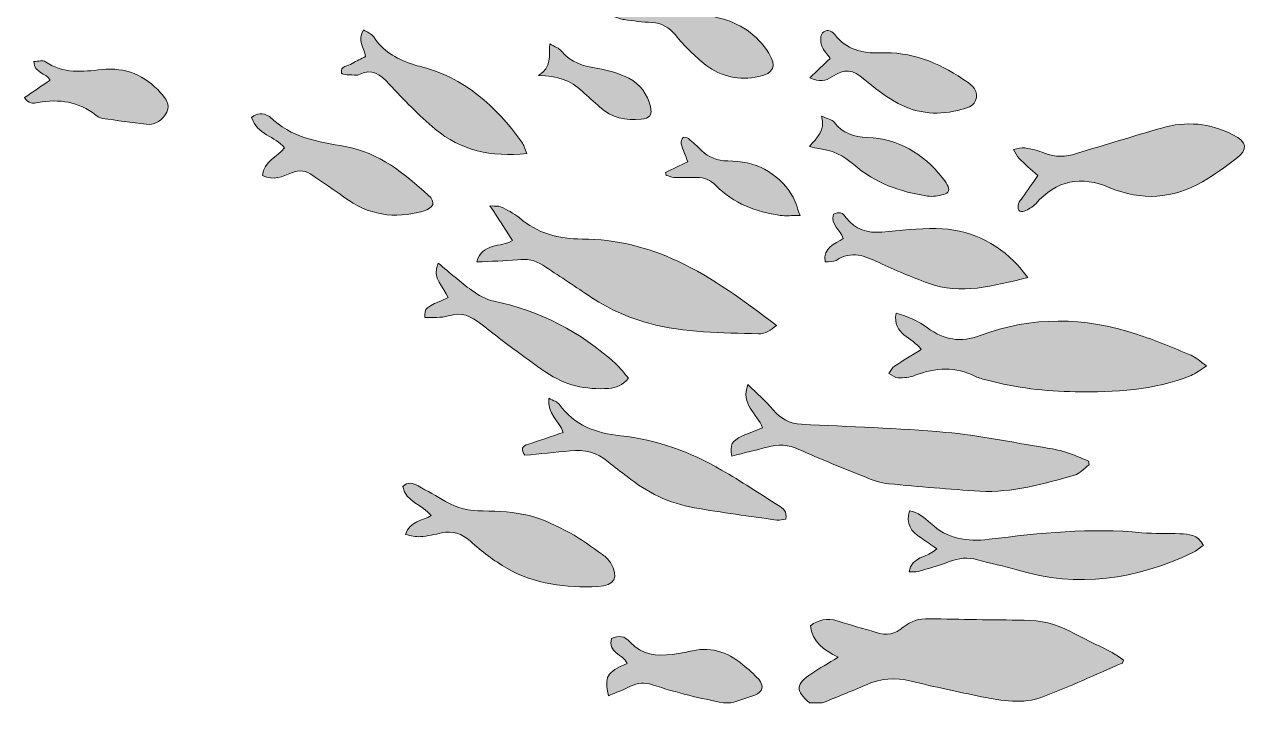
# Model space of a CAD drawing. Header units: centimetres. Extents: x -3.3 to 24.3, y 7.4 to 22.3.
# Drawn here: x 16.18 to 24.34, y 7.36 to 11.89 of the extents above; entities that cross this region are included whole.
import ezdxf

# ---------------------------------------------------------------- set-up
doc = ezdxf.new("R2010")
doc.units = ezdxf.units.CM
doc.header["$MEASUREMENT"] = 0
doc.layers.add('Layer 1', color=7, linetype='Continuous', lineweight=0)

# ---------------------------------------------------------------- blocks, each defined once
blk = doc.blocks.new('Block_0')
at = {"layer": 'Layer 1', "true_color": 0x000000, "transparency": 33554687}
h = blk.add_hatch(color=18, dxfattribs=at)
h.dxf.hatch_style = 2
edge = h.paths.add_edge_path()
edge.add_spline(control_points=[(20.1006, 11.9469), (20.1706, 12.0275), (20.2667, 11.9815), (20.3281, 12.0353), (20.3281, 12.0675), (20.3281, 12.0999), (20.3281, 12.1351), (20.3805, 12.1427), (20.4142, 12.1229), (20.4406, 12.0862), (20.4878, 12.0206), (20.555, 11.988), (20.6316, 11.972), (20.6895, 11.9599), (20.7482, 11.9515), (20.8056, 11.9376), (20.9483, 11.903), (21.0638, 11.8271), (21.1429, 11.7017), (21.1978, 11.6148), (21.1765, 11.5669), (21.0761, 11.5453), (20.9473, 11.5177), (20.8265, 11.5431), (20.7241, 11.6219), (20.6491, 11.6797), (20.5818, 11.7498), (20.5204, 11.8224), (20.4767, 11.8741), (20.4303, 11.9025), (20.3634, 11.9057), (20.3016, 11.9086), (20.24, 11.9171), (20.1786, 11.925), (20.1575, 11.9278), (20.1371, 11.9364), (20.1006, 11.9469)], knot_values=[0, 0, 0, 0, 1, 1, 1, 2, 2, 2, 3, 3, 3, 4, 4, 4, 5, 5, 5, 6, 6, 6, 7, 7, 7, 8, 8, 8, 9, 9, 9, 10, 10, 10, 11, 11, 11, 12, 12, 12, 12], degree=3, periodic=0)
h = blk.add_hatch(color=18, dxfattribs=at)
h.dxf.hatch_style = 2
edge = h.paths.add_edge_path()
edge.add_spline(control_points=[(19.5306, 11.0314), (19.2915, 11.0075), (19.0888, 11.053), (18.9183, 11.1949), (18.8085, 11.2862), (18.7092, 11.391), (18.6112, 11.4955), (18.5523, 11.5583), (18.4961, 11.6037), (18.4075, 11.5576), (18.4027, 11.5551), (18.3965, 11.5532), (18.3912, 11.5538), (18.3574, 11.5578), (18.298, 11.5556), (18.2945, 11.5684), (18.2809, 11.6182), (18.3382, 11.6134), (18.3651, 11.6323), (18.3919, 11.6512), (18.4235, 11.6633), (18.453, 11.6783), (18.4466, 11.738), (18.3953, 11.7865), (18.441, 11.8568), (18.4642, 11.8413), (18.4952, 11.8313), (18.5085, 11.8101), (18.5678, 11.7165), (18.6552, 11.6651), (18.7565, 11.6314), (18.7751, 11.6252), (18.7937, 11.6182), (18.8128, 11.6137), (19.1125, 11.5425), (19.3218, 11.3487), (19.4961, 11.1083), (19.5095, 11.0897), (19.5155, 11.0657), (19.5306, 11.0314)], knot_values=[0, 0, 0, 0, 1, 1, 1, 2, 2, 2, 3, 3, 3, 4, 4, 4, 5, 5, 5, 6, 6, 6, 7, 7, 7, 8, 8, 8, 9, 9, 9, 10, 10, 10, 11, 11, 11, 12, 12, 12, 13, 13, 13, 13], degree=3, periodic=0)
h = blk.add_hatch(color=18, dxfattribs=at)
h.dxf.hatch_style = 2
edge = h.paths.add_edge_path()
edge.add_spline(control_points=[(21.4162, 11.5366), (21.4664, 11.5846), (21.5078, 11.6242), (21.5524, 11.6668), (21.5336, 11.6943), (21.5068, 11.7219), (21.4951, 11.7548), (21.4864, 11.7791), (21.4873, 11.8194), (21.5023, 11.8363), (21.523, 11.8597), (21.5598, 11.8569), (21.5832, 11.8261), (21.6593, 11.7258), (21.7683, 11.6983), (21.8841, 11.7034), (22.0916, 11.7125), (22.2706, 11.6405), (22.4386, 11.5289), (22.484, 11.4988), (22.5359, 11.465), (22.5283, 11.4061), (22.5202, 11.3436), (22.4559, 11.3327), (22.4048, 11.32), (22.2559, 11.2829), (22.1123, 11.3027), (21.9806, 11.3804), (21.9107, 11.4216), (21.8457, 11.4723), (21.7832, 11.5244), (21.7004, 11.5933), (21.6528, 11.6022), (21.5642, 11.5432), (21.5225, 11.5154), (21.4832, 11.5086), (21.4162, 11.5366)], knot_values=[0, 0, 0, 0, 1, 1, 1, 2, 2, 2, 3, 3, 3, 4, 4, 4, 5, 5, 5, 6, 6, 6, 7, 7, 7, 8, 8, 8, 9, 9, 9, 10, 10, 10, 11, 11, 11, 12, 12, 12, 12], degree=3, periodic=0)
h = blk.add_hatch(color=18, dxfattribs=at)
h.dxf.hatch_style = 2
edge = h.paths.add_edge_path()
edge.add_spline(control_points=[(19.6081, 11.5524), (19.6951, 11.6092), (19.6777, 11.6821), (19.6822, 11.764), (19.7168, 11.7431), (19.7447, 11.7344), (19.76, 11.7155), (19.8235, 11.6369), (19.9095, 11.6145), (20.0039, 11.5988), (20.0746, 11.5871), (20.1462, 11.5651), (20.2104, 11.5336), (20.2862, 11.4964), (20.3335, 11.4275), (20.3541, 11.3446), (20.3676, 11.2905), (20.3476, 11.2651), (20.2919, 11.2605), (20.1901, 11.252), (20.0958, 11.2699), (20.0174, 11.3416), (19.978, 11.3777), (19.9361, 11.4111), (19.8978, 11.4482), (19.8238, 11.5198), (19.7333, 11.55), (19.6081, 11.5524)], knot_values=[0, 0, 0, 0, 1, 1, 1, 2, 2, 2, 3, 3, 3, 4, 4, 4, 5, 5, 5, 6, 6, 6, 7, 7, 7, 8, 8, 8, 9, 9, 9, 9], degree=3, periodic=0)
h = blk.add_hatch(color=18, dxfattribs=at)
h.dxf.hatch_style = 2
edge = h.paths.add_edge_path()
edge.add_spline(control_points=[(16.179, 11.4055), (16.2362, 11.4442), (16.2931, 11.4827), (16.3509, 11.5218), (16.3218, 11.5722), (16.2432, 11.5667), (16.2417, 11.6455), (16.2699, 11.6455), (16.3029, 11.6559), (16.3202, 11.6438), (16.4376, 11.5621), (16.5655, 11.5778), (16.6954, 11.5917), (16.8519, 11.6084), (16.9837, 11.555), (17.0873, 11.4365), (17.1187, 11.4007), (17.1542, 11.3603), (17.1274, 11.3084), (17.1001, 11.2557), (17.0564, 11.2197), (16.9914, 11.2274), (16.8937, 11.2391), (16.796, 11.252), (16.6986, 11.2663), (16.6829, 11.2686), (16.6671, 11.2787), (16.6541, 11.2888), (16.5394, 11.3779), (16.41, 11.3981), (16.2705, 11.3722), (16.2361, 11.3658), (16.203, 11.3639), (16.179, 11.4055)], knot_values=[0, 0, 0, 0, 1, 1, 1, 2, 2, 2, 3, 3, 3, 4, 4, 4, 5, 5, 5, 6, 6, 6, 7, 7, 7, 8, 8, 8, 9, 9, 9, 10, 10, 10, 11, 11, 11, 11], degree=3, periodic=0)
h = blk.add_hatch(color=18, dxfattribs=at)
h.dxf.hatch_style = 2
edge = h.paths.add_edge_path()
edge.add_spline(control_points=[(17.7671, 10.8852), (17.7741, 10.9834), (17.8664, 11.0067), (17.9136, 11.0706), (17.85, 11.1458), (17.7293, 11.1608), (17.6939, 11.2721), (17.7312, 11.304), (17.7687, 11.3051), (17.8088, 11.2805), (17.8112, 11.2791), (17.814, 11.278), (17.8159, 11.2761), (17.9545, 11.1374), (18.14, 11.111), (18.3183, 11.0788), (18.5454, 11.0378), (18.7095, 10.8996), (18.8721, 10.7551), (18.9239, 10.709), (18.911, 10.6698), (18.8376, 10.6483), (18.647, 10.5924), (18.4704, 10.6216), (18.3095, 10.7417), (18.2419, 10.7922), (18.1705, 10.8375), (18.1017, 10.8865), (18.057, 10.9184), (18.0137, 10.9251), (17.9601, 10.9036), (17.9017, 10.8803), (17.8406, 10.8483), (17.7671, 10.8852)], knot_values=[0, 0, 0, 0, 1, 1, 1, 2, 2, 2, 3, 3, 3, 4, 4, 4, 5, 5, 5, 6, 6, 6, 7, 7, 7, 8, 8, 8, 9, 9, 9, 10, 10, 10, 11, 11, 11, 11], degree=3, periodic=0)
h = blk.add_hatch(color=18, dxfattribs=at)
h.dxf.hatch_style = 2
edge = h.paths.add_edge_path()
edge.add_spline(control_points=[(21.4147, 11.0798), (21.4649, 11.136), (21.522, 11.1833), (21.495, 11.2823), (21.5342, 11.2637), (21.5655, 11.2588), (21.579, 11.2407), (21.6355, 11.1647), (21.7137, 11.1437), (21.8014, 11.1394), (22.0096, 11.1294), (22.1717, 11.0329), (22.2994, 10.8726), (22.3117, 10.8572), (22.3231, 10.8411), (22.3337, 10.8245), (22.3539, 10.7928), (22.3429, 10.7675), (22.3099, 10.7591), (22.275, 10.7502), (22.2367, 10.7428), (22.2019, 10.7482), (22.0207, 10.7762), (21.8502, 10.8358), (21.711, 10.9584), (21.6417, 11.0195), (21.5671, 11.0541), (21.4778, 11.0646), (21.459, 11.0668), (21.4408, 11.0734), (21.4147, 11.0798)], knot_values=[0, 0, 0, 0, 1, 1, 1, 2, 2, 2, 3, 3, 3, 4, 4, 4, 5, 5, 5, 6, 6, 6, 7, 7, 7, 8, 8, 8, 9, 9, 9, 10, 10, 10, 10], degree=3, periodic=0)
h = blk.add_hatch(color=18, dxfattribs=at)
h.dxf.hatch_style = 2
edge = h.paths.add_edge_path()
edge.add_spline(control_points=[(22.9378, 10.885), (22.8915, 10.9269), (22.8505, 10.9613), (22.8131, 10.9991), (22.7971, 11.0152), (22.7885, 11.0386), (22.7765, 11.0587), (22.802, 11.0627), (22.8283, 11.073), (22.8526, 11.0693), (22.8969, 11.0626), (22.9418, 11.0522), (22.983, 11.0351), (23.0551, 11.0049), (23.124, 11.009), (23.1969, 11.0318), (23.385, 11.0906), (23.574, 11.1467), (23.7632, 11.2021), (23.9273, 11.2502), (24.0865, 11.235), (24.2393, 11.1577), (24.3359, 11.1088), (24.3431, 11.0605), (24.259, 10.9967), (24.1873, 10.9423), (24.1138, 10.8892), (24.036, 10.8442), (23.838, 10.7299), (23.6289, 10.7155), (23.4187, 10.8043), (23.2252, 10.886), (23.0629, 10.8559), (22.9236, 10.6974), (22.9041, 10.6752), (22.8746, 10.6608), (22.8476, 10.6469), (22.8385, 10.6422), (22.816, 10.6463), (22.8117, 10.6535), (22.8048, 10.665), (22.804, 10.6839), (22.8083, 10.6971), (22.8133, 10.7125), (22.8266, 10.7252), (22.8363, 10.739), (22.8684, 10.7852), (22.9005, 10.8314), (22.9378, 10.885)], knot_values=[0, 0, 0, 0, 1, 1, 1, 2, 2, 2, 3, 3, 3, 4, 4, 4, 5, 5, 5, 6, 6, 6, 7, 7, 7, 8, 8, 8, 9, 9, 9, 10, 10, 10, 11, 11, 11, 12, 12, 12, 13, 13, 13, 14, 14, 14, 15, 15, 15, 16, 16, 16, 16], degree=3, periodic=0)
h = blk.add_hatch(color=18, dxfattribs=at)
h.dxf.hatch_style = 2
edge = h.paths.add_edge_path()
edge.add_spline(control_points=[(21.3525, 10.6192), (21.2965, 10.6192), (21.2575, 10.6148), (21.2199, 10.62), (21.0568, 10.6422), (20.9085, 10.6997), (20.7903, 10.8183), (20.7536, 10.8551), (20.7136, 10.8728), (20.6627, 10.8719), (20.6119, 10.8709), (20.5611, 10.8712), (20.5104, 10.8733), (20.4932, 10.8741), (20.4763, 10.8819), (20.4593, 10.8865), (20.4579, 10.8932), (20.4565, 10.8999), (20.4551, 10.9066), (20.5029, 10.9295), (20.5506, 10.9524), (20.6032, 10.9776), (20.5875, 11.0192), (20.5709, 11.0576), (20.5594, 11.0974), (20.5558, 11.1097), (20.5631, 11.1286), (20.5717, 11.1394), (20.5752, 11.1438), (20.5986, 11.1387), (20.6076, 11.1314), (20.6381, 11.1065), (20.6668, 11.0792), (20.6953, 11.052), (20.7444, 11.005), (20.7998, 10.9836), (20.8702, 10.9833), (21.0511, 10.9825), (21.199, 10.9105), (21.298, 10.755), (21.321, 10.719), (21.3308, 10.6746), (21.3525, 10.6192)], knot_values=[0, 0, 0, 0, 1, 1, 1, 2, 2, 2, 3, 3, 3, 4, 4, 4, 5, 5, 5, 6, 6, 6, 7, 7, 7, 8, 8, 8, 9, 9, 9, 10, 10, 10, 11, 11, 11, 12, 12, 12, 13, 13, 13, 14, 14, 14, 14], degree=3, periodic=0)
h = blk.add_hatch(color=18, dxfattribs=at)
h.dxf.hatch_style = 2
edge = h.paths.add_edge_path()
edge.add_spline(control_points=[(19.1955, 10.3093), (19.2331, 10.4419), (19.3548, 10.4022), (19.4345, 10.4526), (19.3867, 10.5256), (19.3403, 10.5965), (19.2837, 10.683), (19.3208, 10.6807), (19.3406, 10.6847), (19.3547, 10.6776), (19.3972, 10.656), (19.4421, 10.6354), (19.4777, 10.6047), (19.6, 10.4993), (19.7428, 10.4618), (19.9002, 10.4619), (20.1238, 10.4619), (20.3351, 10.4082), (20.5371, 10.3138), (20.7736, 10.2032), (20.9801, 10.0472), (21.1945, 9.8866), (21.1558, 9.8533), (21.1216, 9.8285), (21.074, 9.83), (20.8292, 9.8376), (20.5835, 9.8357), (20.344, 9.9002), (20.1982, 9.9394), (20.0637, 10.0012), (19.9393, 10.0868), (19.8396, 10.1555), (19.7374, 10.2207), (19.6363, 10.2874), (19.5847, 10.3215), (19.5293, 10.3309), (19.4672, 10.3243), (19.3806, 10.3151), (19.2932, 10.3142), (19.1955, 10.3093)], knot_values=[0, 0, 0, 0, 1, 1, 1, 2, 2, 2, 3, 3, 3, 4, 4, 4, 5, 5, 5, 6, 6, 6, 7, 7, 7, 8, 8, 8, 9, 9, 9, 10, 10, 10, 11, 11, 11, 12, 12, 12, 13, 13, 13, 13], degree=3, periodic=0)
h = blk.add_hatch(color=18, dxfattribs=at)
h.dxf.hatch_style = 2
edge = h.paths.add_edge_path()
edge.add_spline(control_points=[(22.8706, 10.2049), (22.6369, 10.1505), (22.4252, 10.0866), (22.2061, 10.1678), (22.0955, 10.2088), (21.9863, 10.2544), (21.8796, 10.3046), (21.7847, 10.3492), (21.6942, 10.3875), (21.5935, 10.3198), (21.5755, 10.3077), (21.5458, 10.3129), (21.5187, 10.3099), (21.5052, 10.408), (21.5843, 10.428), (21.6403, 10.4665), (21.6226, 10.5239), (21.553, 10.557), (21.5752, 10.6268), (21.6113, 10.6476), (21.6367, 10.6372), (21.6602, 10.6043), (21.7188, 10.5223), (21.8025, 10.5011), (21.8985, 10.5087), (22.019, 10.5183), (22.1398, 10.5341), (22.2602, 10.532), (22.4752, 10.5282), (22.6594, 10.4457), (22.8058, 10.2851), (22.8242, 10.265), (22.8402, 10.2428), (22.8706, 10.2049)], knot_values=[0, 0, 0, 0, 1, 1, 1, 2, 2, 2, 3, 3, 3, 4, 4, 4, 5, 5, 5, 6, 6, 6, 7, 7, 7, 8, 8, 8, 9, 9, 9, 10, 10, 10, 11, 11, 11, 11], degree=3, periodic=0)
h = blk.add_hatch(color=18, dxfattribs=at)
h.dxf.hatch_style = 2
edge = h.paths.add_edge_path()
edge.add_spline(control_points=[(18.9383, 10.3015), (19.0164, 10.2374), (19.0854, 10.1752), (19.1604, 10.1213), (19.205, 10.0892), (19.2566, 10.0581), (19.3092, 10.0475), (19.6194, 9.9855), (19.8862, 9.8415), (20.1202, 9.6329), (20.1526, 9.604), (20.1782, 9.5675), (20.2073, 9.534), (20.1679, 9.4837), (20.1248, 9.47), (20.0752, 9.4662), (19.9234, 9.4548), (19.7813, 9.4885), (19.657, 9.5739), (19.5085, 9.676), (19.3643, 9.7849), (19.2228, 9.8966), (19.1557, 9.9495), (19.093, 9.9773), (19.006, 9.95), (18.9572, 9.9347), (18.9016, 9.9415), (18.8485, 9.9383), (18.8488, 10.0035), (18.8488, 10.0035), (19.004, 10.0714), (18.9806, 10.1437), (18.8895, 10.1969), (18.9383, 10.3015)], knot_values=[0, 0, 0, 0, 1, 1, 1, 2, 2, 2, 3, 3, 3, 4, 4, 4, 5, 5, 5, 6, 6, 6, 7, 7, 7, 8, 8, 8, 9, 9, 9, 10, 10, 10, 11, 11, 11, 11], degree=3, periodic=0)
h = blk.add_hatch(color=18, dxfattribs=at)
h.dxf.hatch_style = 2
edge = h.paths.add_edge_path()
edge.add_spline(control_points=[(22.1595, 9.7255), (22.1013, 9.8079), (21.9683, 9.8243), (21.9924, 9.967), (22.0735, 9.9448), (22.142, 9.9156), (22.2024, 9.8699), (22.3104, 9.7881), (22.4246, 9.7708), (22.5526, 9.8188), (22.8991, 9.949), (23.2487, 9.9417), (23.5971, 9.8276), (23.7201, 9.7873), (23.8398, 9.7368), (23.9597, 9.6874), (23.9913, 9.6744), (24.0177, 9.6486), (24.0637, 9.6168), (24.0188, 9.5885), (23.9919, 9.5654), (23.9606, 9.5528), (23.7121, 9.4526), (23.4507, 9.4394), (23.1872, 9.4442), (22.9893, 9.4478), (22.7934, 9.4684), (22.6017, 9.5205), (22.5746, 9.5278), (22.5462, 9.5336), (22.5215, 9.5461), (22.3884, 9.6129), (22.2558, 9.6059), (22.1202, 9.5533), (22.0849, 9.5396), (22.0439, 9.5357), (22.0056, 9.5363), (21.9847, 9.5366), (21.9641, 9.5557), (21.9434, 9.5663), (21.9564, 9.5826), (21.9664, 9.6032), (21.9828, 9.6144), (22.0386, 9.6521), (22.0968, 9.6864), (22.1595, 9.7255)], knot_values=[0, 0, 0, 0, 1, 1, 1, 2, 2, 2, 3, 3, 3, 4, 4, 4, 5, 5, 5, 6, 6, 6, 7, 7, 7, 8, 8, 8, 9, 9, 9, 10, 10, 10, 11, 11, 11, 12, 12, 12, 13, 13, 13, 14, 14, 14, 15, 15, 15, 15], degree=3, periodic=0)
h = blk.add_hatch(color=18, dxfattribs=at)
h.dxf.hatch_style = 2
edge = h.paths.add_edge_path()
edge.add_spline(control_points=[(20.8974, 9.0152), (20.8825, 9.0899), (20.8969, 9.117), (20.963, 9.1466), (21.0061, 9.1659), (21.0505, 9.1827), (21.1015, 9.2036), (21.068, 9.2998), (20.9507, 9.3602), (21.0043, 9.492), (21.0641, 9.4327), (21.1233, 9.3819), (21.1725, 9.3228), (21.2232, 9.2618), (21.2827, 9.2307), (21.3611, 9.2268), (21.6822, 9.2107), (22.0039, 9.2015), (22.3239, 9.173), (22.545, 9.1534), (22.7637, 9.1068), (22.9833, 9.0713), (23.0305, 9.0637), (23.0783, 9.0558), (23.1238, 9.0415), (23.1759, 9.0252), (23.2258, 9.0016), (23.2766, 8.9812), (23.2776, 8.9728), (23.2786, 8.9645), (23.2795, 8.9561), (23.247, 8.9325), (23.2178, 8.8976), (23.1815, 8.8873), (22.9754, 8.829), (22.7682, 8.7686), (22.5507, 8.7814), (22.3481, 8.7933), (22.1457, 8.8108), (21.9437, 8.8304), (21.8914, 8.8355), (21.8391, 8.8537), (21.7897, 8.8734), (21.6405, 8.933), (21.4918, 8.9941), (21.3449, 9.059), (21.2741, 9.0903), (21.2055, 9.0965), (21.1317, 9.0753), (21.0562, 9.0537), (20.9796, 9.0361), (20.8974, 9.0152)], knot_values=[0, 0, 0, 0, 1, 1, 1, 2, 2, 2, 3, 3, 3, 4, 4, 4, 5, 5, 5, 6, 6, 6, 7, 7, 7, 8, 8, 8, 9, 9, 9, 10, 10, 10, 11, 11, 11, 12, 12, 12, 13, 13, 13, 14, 14, 14, 15, 15, 15, 16, 16, 16, 17, 17, 17, 17], degree=3, periodic=0)
h = blk.add_hatch(color=18, dxfattribs=at)
h.dxf.hatch_style = 2
edge = h.paths.add_edge_path()
edge.add_spline(control_points=[(21.2569, 8.5945), (21.2355, 8.5919), (21.2159, 8.5854), (21.1977, 8.588), (21.0137, 8.6142), (20.8293, 8.6384), (20.6463, 8.6702), (20.4795, 8.6992), (20.3308, 8.7721), (20.1985, 8.8782), (20.1568, 8.9117), (20.112, 8.9417), (20.0715, 8.9765), (19.9981, 9.0396), (19.9138, 9.0598), (19.8196, 9.05), (19.719, 9.0395), (19.6182, 9.0301), (19.5172, 9.0202), (19.4871, 9.059), (19.4961, 9.0808), (19.5404, 9.0947), (19.6174, 9.1191), (19.6937, 9.1458), (19.7729, 9.1724), (19.7478, 9.2502), (19.662, 9.2945), (19.6766, 9.4003), (19.7075, 9.383), (19.7339, 9.3768), (19.7456, 9.3602), (19.8454, 9.2187), (19.9921, 9.1676), (20.1536, 9.1508), (20.3966, 9.1255), (20.6195, 9.0425), (20.829, 8.9221), (20.9584, 8.8477), (21.0828, 8.7645), (21.2089, 8.6845), (21.2371, 8.6666), (21.2677, 8.6483), (21.2569, 8.5945)], knot_values=[0, 0, 0, 0, 1, 1, 1, 2, 2, 2, 3, 3, 3, 4, 4, 4, 5, 5, 5, 6, 6, 6, 7, 7, 7, 8, 8, 8, 9, 9, 9, 10, 10, 10, 11, 11, 11, 12, 12, 12, 13, 13, 13, 14, 14, 14, 14], degree=3, periodic=0)
h = blk.add_hatch(color=18, dxfattribs=at)
h.dxf.hatch_style = 2
edge = h.paths.add_edge_path()
edge.add_spline(control_points=[(18.7195, 8.4912), (18.7523, 8.5878), (18.8348, 8.5806), (18.8905, 8.6178), (18.8364, 8.694), (18.72, 8.7065), (18.7018, 8.8124), (18.7366, 8.8444), (18.7699, 8.8356), (18.8039, 8.8164), (18.8653, 8.7817), (18.9281, 8.7494), (18.988, 8.7126), (19.0652, 8.6652), (19.1468, 8.6494), (19.2374, 8.6489), (19.341, 8.6484), (19.4474, 8.6427), (19.5472, 8.6178), (19.641, 8.5944), (19.7308, 8.5486), (19.8169, 8.5026), (19.8933, 8.4618), (19.9628, 8.408), (20.034, 8.358), (20.0542, 8.3438), (20.0737, 8.3254), (20.0866, 8.3045), (20.1467, 8.2076), (20.1148, 8.1501), (20.0022, 8.145), (19.7902, 8.1355), (19.5837, 8.1599), (19.3971, 8.2668), (19.3099, 8.3167), (19.229, 8.3801), (19.1535, 8.4468), (19.095, 8.4985), (19.0362, 8.5192), (18.9613, 8.5025), (18.9146, 8.4921), (18.8674, 8.4815), (18.8199, 8.4779), (18.7892, 8.4756), (18.7577, 8.4857), (18.7195, 8.4912)], knot_values=[0, 0, 0, 0, 1, 1, 1, 2, 2, 2, 3, 3, 3, 4, 4, 4, 5, 5, 5, 6, 6, 6, 7, 7, 7, 8, 8, 8, 9, 9, 9, 10, 10, 10, 11, 11, 11, 12, 12, 12, 13, 13, 13, 14, 14, 14, 15, 15, 15, 15], degree=3, periodic=0)
h = blk.add_hatch(color=18, dxfattribs=at)
h.dxf.hatch_style = 2
edge = h.paths.add_edge_path()
edge.add_spline(control_points=[(22.0788, 8.2439), (22.0961, 8.3462), (22.2008, 8.3358), (22.2632, 8.3968), (22.2255, 8.423), (22.1934, 8.4481), (22.1587, 8.4689), (22.0907, 8.5097), (22.0571, 8.5643), (22.0817, 8.6499), (22.1389, 8.6401), (22.1828, 8.6044), (22.222, 8.568), (22.3347, 8.4632), (22.4641, 8.4411), (22.6131, 8.4599), (22.9511, 8.5026), (23.2901, 8.5369), (23.632, 8.5039), (23.7158, 8.4959), (23.8009, 8.502), (23.8852, 8.4971), (23.9429, 8.4938), (24.005, 8.4931), (24.0435, 8.4196), (24.0191, 8.4031), (23.9967, 8.3834), (23.9708, 8.3712), (23.5937, 8.1929), (23.2052, 8.1324), (22.798, 8.2569), (22.712, 8.2832), (22.6225, 8.2975), (22.5362, 8.3228), (22.4702, 8.3422), (22.4099, 8.3354), (22.347, 8.3113), (22.279, 8.2853), (22.2087, 8.265), (22.1387, 8.2447), (22.1213, 8.2396), (22.1012, 8.2439), (22.0788, 8.2439)], knot_values=[0, 0, 0, 0, 1, 1, 1, 2, 2, 2, 3, 3, 3, 4, 4, 4, 5, 5, 5, 6, 6, 6, 7, 7, 7, 8, 8, 8, 9, 9, 9, 10, 10, 10, 11, 11, 11, 12, 12, 12, 13, 13, 13, 14, 14, 14, 14], degree=3, periodic=0)
h = blk.add_hatch(color=18, dxfattribs=at)
h.dxf.hatch_style = 2
edge = h.paths.add_edge_path()
edge.add_spline(control_points=[(21.4159, 7.3688), (21.3186, 7.4534), (21.3211, 7.494), (21.4302, 7.5656), (21.4834, 7.6005), (21.5385, 7.6326), (21.6068, 7.6746), (21.5096, 7.7221), (21.4337, 7.775), (21.4215, 7.8842), (21.4739, 7.9232), (21.5321, 7.9374), (21.5997, 7.9159), (21.6856, 7.8886), (21.773, 7.8663), (21.8588, 7.8389), (21.9268, 7.8172), (21.988, 7.8274), (22.0408, 7.8732), (22.0908, 7.9166), (22.1465, 7.932), (22.2119, 7.9305), (22.4233, 7.9256), (22.6347, 7.9229), (22.8462, 7.9211), (22.9554, 7.9202), (23.0579, 7.897), (23.1549, 7.8458), (23.2471, 7.7972), (23.3413, 7.7525), (23.4337, 7.7043), (23.4606, 7.6903), (23.4845, 7.6704), (23.5092, 7.6537), (23.5046, 7.6438), (23.5037, 7.6362), (23.5001, 7.6347), (23.3245, 7.5587), (23.1507, 7.4778), (22.9721, 7.4095), (22.8387, 7.3586), (22.699, 7.3826), (22.563, 7.4106), (22.4057, 7.443), (22.2486, 7.4762), (22.0926, 7.5139), (21.9868, 7.5395), (21.8872, 7.5336), (21.7877, 7.4886), (21.6932, 7.4459), (21.5963, 7.4085), (21.5005, 7.3688), (21.4723, 7.3688), (21.4441, 7.3688), (21.4159, 7.3688)], knot_values=[0, 0, 0, 0, 1, 1, 1, 2, 2, 2, 3, 3, 3, 4, 4, 4, 5, 5, 5, 6, 6, 6, 7, 7, 7, 8, 8, 8, 9, 9, 9, 10, 10, 10, 11, 11, 11, 12, 12, 12, 13, 13, 13, 14, 14, 14, 15, 15, 15, 16, 16, 16, 17, 17, 17, 18, 18, 18, 18], degree=3, periodic=0)
h = blk.add_hatch(color=18, dxfattribs=at)
h.dxf.hatch_style = 2
edge = h.paths.add_edge_path()
edge.add_spline(control_points=[(20.8404, 7.3688), (20.7637, 7.3857), (20.6866, 7.4006), (20.6106, 7.4201), (20.5288, 7.441), (20.4472, 7.4636), (20.3672, 7.4904), (20.3153, 7.5077), (20.2693, 7.5049), (20.2209, 7.4802), (20.174, 7.4563), (20.1244, 7.4381), (20.0744, 7.4167), (20.0458, 7.5457), (20.061, 7.5711), (20.1979, 7.6329), (20.1724, 7.6935), (20.0661, 7.705), (20.0949, 7.7994), (20.1422, 7.8203), (20.1809, 7.8177), (20.22, 7.7731), (20.2945, 7.6882), (20.3958, 7.6801), (20.5003, 7.6922), (20.5366, 7.6964), (20.5731, 7.7022), (20.6084, 7.7115), (20.7453, 7.7475), (20.8649, 7.7136), (20.9707, 7.6239), (21.0072, 7.5929), (21.0441, 7.5618), (21.0762, 7.5265), (21.1142, 7.4846), (21.1029, 7.4411), (21.0505, 7.4214), (20.9982, 7.4018), (20.9443, 7.3862), (20.8911, 7.3688), (20.8742, 7.3688), (20.8573, 7.3688), (20.8404, 7.3688)], knot_values=[0, 0, 0, 0, 1, 1, 1, 2, 2, 2, 3, 3, 3, 4, 4, 4, 5, 5, 5, 6, 6, 6, 7, 7, 7, 8, 8, 8, 9, 9, 9, 10, 10, 10, 11, 11, 11, 12, 12, 12, 13, 13, 13, 14, 14, 14, 14], degree=3, periodic=0)
at = {"layer": 'Layer 1'}
for points, knots in [([(20.1006, 11.9469), (20.1706, 12.0275), (20.2667, 11.9815), (20.3281, 12.0353), (20.3281, 12.0675), (20.3281, 12.0999), (20.3281, 12.1351), (20.3805, 12.1427), (20.4142, 12.1229), (20.4406, 12.0862), (20.4878, 12.0206), (20.555, 11.988), (20.6316, 11.972), (20.6895, 11.9599), (20.7482, 11.9515), (20.8056, 11.9376), (20.9483, 11.903), (21.0638, 11.8271), (21.1429, 11.7017), (21.1978, 11.6148), (21.1765, 11.5669), (21.0761, 11.5453), (20.9473, 11.5177), (20.8265, 11.5431), (20.7241, 11.6219), (20.6491, 11.6797), (20.5818, 11.7498), (20.5204, 11.8224), (20.4767, 11.8741), (20.4303, 11.9025), (20.3634, 11.9057), (20.3016, 11.9086), (20.24, 11.9171), (20.1786, 11.925), (20.1575, 11.9278), (20.1371, 11.9364), (20.1006, 11.9469)], [0, 0, 0, 0, 1, 1, 1, 2, 2, 2, 3, 3, 3, 4, 4, 4, 5, 5, 5, 6, 6, 6, 7, 7, 7, 8, 8, 8, 9, 9, 9, 10, 10, 10, 11, 11, 11, 12, 12, 12, 12]), ([(19.5306, 11.0314), (19.2915, 11.0075), (19.0888, 11.053), (18.9183, 11.1949), (18.8085, 11.2862), (18.7092, 11.391), (18.6112, 11.4955), (18.5523, 11.5583), (18.4961, 11.6037), (18.4075, 11.5576), (18.4027, 11.5551), (18.3965, 11.5532), (18.3912, 11.5538), (18.3574, 11.5578), (18.298, 11.5556), (18.2945, 11.5684), (18.2809, 11.6182), (18.3382, 11.6134), (18.3651, 11.6323), (18.3919, 11.6512), (18.4235, 11.6633), (18.453, 11.6783), (18.4466, 11.738), (18.3953, 11.7865), (18.441, 11.8568), (18.4642, 11.8413), (18.4952, 11.8313), (18.5085, 11.8101), (18.5678, 11.7165), (18.6552, 11.6651), (18.7565, 11.6314), (18.7751, 11.6252), (18.7937, 11.6182), (18.8128, 11.6137), (19.1125, 11.5425), (19.3218, 11.3487), (19.4961, 11.1083), (19.5095, 11.0897), (19.5155, 11.0657), (19.5306, 11.0314)], [0, 0, 0, 0, 1, 1, 1, 2, 2, 2, 3, 3, 3, 4, 4, 4, 5, 5, 5, 6, 6, 6, 7, 7, 7, 8, 8, 8, 9, 9, 9, 10, 10, 10, 11, 11, 11, 12, 12, 12, 13, 13, 13, 13]), ([(21.4162, 11.5366), (21.4664, 11.5846), (21.5078, 11.6242), (21.5524, 11.6668), (21.5336, 11.6943), (21.5068, 11.7219), (21.4951, 11.7548), (21.4864, 11.7791), (21.4873, 11.8194), (21.5023, 11.8363), (21.523, 11.8597), (21.5598, 11.8569), (21.5832, 11.8261), (21.6593, 11.7258), (21.7683, 11.6983), (21.8841, 11.7034), (22.0916, 11.7125), (22.2706, 11.6405), (22.4386, 11.5289), (22.484, 11.4988), (22.5359, 11.465), (22.5283, 11.4061), (22.5202, 11.3436), (22.4559, 11.3327), (22.4048, 11.32), (22.2559, 11.2829), (22.1123, 11.3027), (21.9806, 11.3804), (21.9107, 11.4216), (21.8457, 11.4723), (21.7832, 11.5244), (21.7004, 11.5933), (21.6528, 11.6022), (21.5642, 11.5432), (21.5225, 11.5154), (21.4832, 11.5086), (21.4162, 11.5366)], [0, 0, 0, 0, 1, 1, 1, 2, 2, 2, 3, 3, 3, 4, 4, 4, 5, 5, 5, 6, 6, 6, 7, 7, 7, 8, 8, 8, 9, 9, 9, 10, 10, 10, 11, 11, 11, 12, 12, 12, 12]), ([(19.6081, 11.5524), (19.6951, 11.6092), (19.6777, 11.6821), (19.6822, 11.764), (19.7168, 11.7431), (19.7447, 11.7344), (19.76, 11.7155), (19.8235, 11.6369), (19.9095, 11.6145), (20.0039, 11.5988), (20.0746, 11.5871), (20.1462, 11.5651), (20.2104, 11.5336), (20.2862, 11.4964), (20.3335, 11.4275), (20.3541, 11.3446), (20.3676, 11.2905), (20.3476, 11.2651), (20.2919, 11.2605), (20.1901, 11.252), (20.0958, 11.2699), (20.0174, 11.3416), (19.978, 11.3777), (19.9361, 11.4111), (19.8978, 11.4482), (19.8238, 11.5198), (19.7333, 11.55), (19.6081, 11.5524)], [0, 0, 0, 0, 1, 1, 1, 2, 2, 2, 3, 3, 3, 4, 4, 4, 5, 5, 5, 6, 6, 6, 7, 7, 7, 8, 8, 8, 9, 9, 9, 9]), ([(16.179, 11.4055), (16.2362, 11.4442), (16.2931, 11.4827), (16.3509, 11.5218), (16.3218, 11.5722), (16.2432, 11.5667), (16.2417, 11.6455), (16.2699, 11.6455), (16.3029, 11.6559), (16.3202, 11.6438), (16.4376, 11.5621), (16.5655, 11.5778), (16.6954, 11.5917), (16.8519, 11.6084), (16.9837, 11.555), (17.0873, 11.4365), (17.1187, 11.4007), (17.1542, 11.3603), (17.1274, 11.3084), (17.1001, 11.2557), (17.0564, 11.2197), (16.9914, 11.2274), (16.8937, 11.2391), (16.796, 11.252), (16.6986, 11.2663), (16.6829, 11.2686), (16.6671, 11.2787), (16.6541, 11.2888), (16.5394, 11.3779), (16.41, 11.3981), (16.2705, 11.3722), (16.2361, 11.3658), (16.203, 11.3639), (16.179, 11.4055)], [0, 0, 0, 0, 1, 1, 1, 2, 2, 2, 3, 3, 3, 4, 4, 4, 5, 5, 5, 6, 6, 6, 7, 7, 7, 8, 8, 8, 9, 9, 9, 10, 10, 10, 11, 11, 11, 11]), ([(17.7671, 10.8852), (17.7741, 10.9834), (17.8664, 11.0067), (17.9136, 11.0706), (17.85, 11.1458), (17.7293, 11.1608), (17.6939, 11.2721), (17.7312, 11.304), (17.7687, 11.3051), (17.8088, 11.2805), (17.8112, 11.2791), (17.814, 11.278), (17.8159, 11.2761), (17.9545, 11.1374), (18.14, 11.111), (18.3183, 11.0788), (18.5454, 11.0378), (18.7095, 10.8996), (18.8721, 10.7551), (18.9239, 10.709), (18.911, 10.6698), (18.8376, 10.6483), (18.647, 10.5924), (18.4704, 10.6216), (18.3095, 10.7417), (18.2419, 10.7922), (18.1705, 10.8375), (18.1017, 10.8865), (18.057, 10.9184), (18.0137, 10.9251), (17.9601, 10.9036), (17.9017, 10.8803), (17.8406, 10.8483), (17.7671, 10.8852)], [0, 0, 0, 0, 1, 1, 1, 2, 2, 2, 3, 3, 3, 4, 4, 4, 5, 5, 5, 6, 6, 6, 7, 7, 7, 8, 8, 8, 9, 9, 9, 10, 10, 10, 11, 11, 11, 11]), ([(21.4147, 11.0798), (21.4649, 11.136), (21.522, 11.1833), (21.495, 11.2823), (21.5342, 11.2637), (21.5655, 11.2588), (21.579, 11.2407), (21.6355, 11.1647), (21.7137, 11.1437), (21.8014, 11.1394), (22.0096, 11.1294), (22.1717, 11.0329), (22.2994, 10.8726), (22.3117, 10.8572), (22.3231, 10.8411), (22.3337, 10.8245), (22.3539, 10.7928), (22.3429, 10.7675), (22.3099, 10.7591), (22.275, 10.7502), (22.2367, 10.7428), (22.2019, 10.7482), (22.0207, 10.7762), (21.8502, 10.8358), (21.711, 10.9584), (21.6417, 11.0195), (21.5671, 11.0541), (21.4778, 11.0646), (21.459, 11.0668), (21.4408, 11.0734), (21.4147, 11.0798)], [0, 0, 0, 0, 1, 1, 1, 2, 2, 2, 3, 3, 3, 4, 4, 4, 5, 5, 5, 6, 6, 6, 7, 7, 7, 8, 8, 8, 9, 9, 9, 10, 10, 10, 10]), ([(22.9378, 10.885), (22.8915, 10.9269), (22.8505, 10.9613), (22.8131, 10.9991), (22.7971, 11.0152), (22.7885, 11.0386), (22.7765, 11.0587), (22.802, 11.0627), (22.8283, 11.073), (22.8526, 11.0693), (22.8969, 11.0626), (22.9418, 11.0522), (22.983, 11.0351), (23.0551, 11.0049), (23.124, 11.009), (23.1969, 11.0318), (23.385, 11.0906), (23.574, 11.1467), (23.7632, 11.2021), (23.9273, 11.2502), (24.0865, 11.235), (24.2393, 11.1577), (24.3359, 11.1088), (24.3431, 11.0605), (24.259, 10.9967), (24.1873, 10.9423), (24.1138, 10.8892), (24.036, 10.8442), (23.838, 10.7299), (23.6289, 10.7155), (23.4187, 10.8043), (23.2252, 10.886), (23.0629, 10.8559), (22.9236, 10.6974), (22.9041, 10.6752), (22.8746, 10.6608), (22.8476, 10.6469), (22.8385, 10.6422), (22.816, 10.6463), (22.8117, 10.6535), (22.8048, 10.665), (22.804, 10.6839), (22.8083, 10.6971), (22.8133, 10.7125), (22.8266, 10.7252), (22.8363, 10.739), (22.8684, 10.7852), (22.9005, 10.8314), (22.9378, 10.885)], [0, 0, 0, 0, 1, 1, 1, 2, 2, 2, 3, 3, 3, 4, 4, 4, 5, 5, 5, 6, 6, 6, 7, 7, 7, 8, 8, 8, 9, 9, 9, 10, 10, 10, 11, 11, 11, 12, 12, 12, 13, 13, 13, 14, 14, 14, 15, 15, 15, 16, 16, 16, 16]), ([(21.3525, 10.6192), (21.2965, 10.6192), (21.2575, 10.6148), (21.2199, 10.62), (21.0568, 10.6422), (20.9085, 10.6997), (20.7903, 10.8183), (20.7536, 10.8551), (20.7136, 10.8728), (20.6627, 10.8719), (20.6119, 10.8709), (20.5611, 10.8712), (20.5104, 10.8733), (20.4932, 10.8741), (20.4763, 10.8819), (20.4593, 10.8865), (20.4579, 10.8932), (20.4565, 10.8999), (20.4551, 10.9066), (20.5029, 10.9295), (20.5506, 10.9524), (20.6032, 10.9776), (20.5875, 11.0192), (20.5709, 11.0576), (20.5594, 11.0974), (20.5558, 11.1097), (20.5631, 11.1286), (20.5717, 11.1394), (20.5752, 11.1438), (20.5986, 11.1387), (20.6076, 11.1314), (20.6381, 11.1065), (20.6668, 11.0792), (20.6953, 11.052), (20.7444, 11.005), (20.7998, 10.9836), (20.8702, 10.9833), (21.0511, 10.9825), (21.199, 10.9105), (21.298, 10.755), (21.321, 10.719), (21.3308, 10.6746), (21.3525, 10.6192)], [0, 0, 0, 0, 1, 1, 1, 2, 2, 2, 3, 3, 3, 4, 4, 4, 5, 5, 5, 6, 6, 6, 7, 7, 7, 8, 8, 8, 9, 9, 9, 10, 10, 10, 11, 11, 11, 12, 12, 12, 13, 13, 13, 14, 14, 14, 14]), ([(19.1955, 10.3093), (19.2331, 10.4419), (19.3548, 10.4022), (19.4345, 10.4526), (19.3867, 10.5256), (19.3403, 10.5965), (19.2837, 10.683), (19.3208, 10.6807), (19.3406, 10.6847), (19.3547, 10.6776), (19.3972, 10.656), (19.4421, 10.6354), (19.4777, 10.6047), (19.6, 10.4993), (19.7428, 10.4618), (19.9002, 10.4619), (20.1238, 10.4619), (20.3351, 10.4082), (20.5371, 10.3138), (20.7736, 10.2032), (20.9801, 10.0472), (21.1945, 9.8866), (21.1558, 9.8533), (21.1216, 9.8285), (21.074, 9.83), (20.8292, 9.8376), (20.5835, 9.8357), (20.344, 9.9002), (20.1982, 9.9394), (20.0637, 10.0012), (19.9393, 10.0868), (19.8396, 10.1555), (19.7374, 10.2207), (19.6363, 10.2874), (19.5847, 10.3215), (19.5293, 10.3309), (19.4672, 10.3243), (19.3806, 10.3151), (19.2932, 10.3142), (19.1955, 10.3093)], [0, 0, 0, 0, 1, 1, 1, 2, 2, 2, 3, 3, 3, 4, 4, 4, 5, 5, 5, 6, 6, 6, 7, 7, 7, 8, 8, 8, 9, 9, 9, 10, 10, 10, 11, 11, 11, 12, 12, 12, 13, 13, 13, 13]), ([(22.8706, 10.2049), (22.6369, 10.1505), (22.4252, 10.0866), (22.2061, 10.1678), (22.0955, 10.2088), (21.9863, 10.2544), (21.8796, 10.3046), (21.7847, 10.3492), (21.6942, 10.3875), (21.5935, 10.3198), (21.5755, 10.3077), (21.5458, 10.3129), (21.5187, 10.3099), (21.5052, 10.408), (21.5843, 10.428), (21.6403, 10.4665), (21.6226, 10.5239), (21.553, 10.557), (21.5752, 10.6268), (21.6113, 10.6476), (21.6367, 10.6372), (21.6602, 10.6043), (21.7188, 10.5223), (21.8025, 10.5011), (21.8985, 10.5087), (22.019, 10.5183), (22.1398, 10.5341), (22.2602, 10.532), (22.4752, 10.5282), (22.6594, 10.4457), (22.8058, 10.2851), (22.8242, 10.265), (22.8402, 10.2428), (22.8706, 10.2049)], [0, 0, 0, 0, 1, 1, 1, 2, 2, 2, 3, 3, 3, 4, 4, 4, 5, 5, 5, 6, 6, 6, 7, 7, 7, 8, 8, 8, 9, 9, 9, 10, 10, 10, 11, 11, 11, 11]), ([(18.9383, 10.3015), (19.0164, 10.2374), (19.0854, 10.1752), (19.1604, 10.1213), (19.205, 10.0892), (19.2566, 10.0581), (19.3092, 10.0475), (19.6194, 9.9855), (19.8862, 9.8415), (20.1202, 9.6329), (20.1526, 9.604), (20.1782, 9.5675), (20.2073, 9.534), (20.1679, 9.4837), (20.1248, 9.47), (20.0752, 9.4662), (19.9234, 9.4548), (19.7813, 9.4885), (19.657, 9.5739), (19.5085, 9.676), (19.3643, 9.7849), (19.2228, 9.8966), (19.1557, 9.9495), (19.093, 9.9773), (19.006, 9.95), (18.9572, 9.9347), (18.9016, 9.9415), (18.8485, 9.9383), (18.8488, 10.0035), (18.8488, 10.0035), (19.004, 10.0714), (18.9806, 10.1437), (18.8895, 10.1969), (18.9383, 10.3015)], [0, 0, 0, 0, 1, 1, 1, 2, 2, 2, 3, 3, 3, 4, 4, 4, 5, 5, 5, 6, 6, 6, 7, 7, 7, 8, 8, 8, 9, 9, 9, 10, 10, 10, 11, 11, 11, 11]), ([(22.1595, 9.7255), (22.1013, 9.8079), (21.9683, 9.8243), (21.9924, 9.967), (22.0735, 9.9448), (22.142, 9.9156), (22.2024, 9.8699), (22.3104, 9.7881), (22.4246, 9.7708), (22.5526, 9.8188), (22.8991, 9.949), (23.2487, 9.9417), (23.5971, 9.8276), (23.7201, 9.7873), (23.8398, 9.7368), (23.9597, 9.6874), (23.9913, 9.6744), (24.0177, 9.6486), (24.0637, 9.6168), (24.0188, 9.5885), (23.9919, 9.5654), (23.9606, 9.5528), (23.7121, 9.4526), (23.4507, 9.4394), (23.1872, 9.4442), (22.9893, 9.4478), (22.7934, 9.4684), (22.6017, 9.5205), (22.5746, 9.5278), (22.5462, 9.5336), (22.5215, 9.5461), (22.3884, 9.6129), (22.2558, 9.6059), (22.1202, 9.5533), (22.0849, 9.5396), (22.0439, 9.5357), (22.0056, 9.5363), (21.9847, 9.5366), (21.9641, 9.5557), (21.9434, 9.5663), (21.9564, 9.5826), (21.9664, 9.6032), (21.9828, 9.6144), (22.0386, 9.6521), (22.0968, 9.6864), (22.1595, 9.7255)], [0, 0, 0, 0, 1, 1, 1, 2, 2, 2, 3, 3, 3, 4, 4, 4, 5, 5, 5, 6, 6, 6, 7, 7, 7, 8, 8, 8, 9, 9, 9, 10, 10, 10, 11, 11, 11, 12, 12, 12, 13, 13, 13, 14, 14, 14, 15, 15, 15, 15]), ([(20.8974, 9.0152), (20.8825, 9.0899), (20.8969, 9.117), (20.963, 9.1466), (21.0061, 9.1659), (21.0505, 9.1827), (21.1015, 9.2036), (21.068, 9.2998), (20.9507, 9.3602), (21.0043, 9.492), (21.0641, 9.4327), (21.1233, 9.3819), (21.1725, 9.3228), (21.2232, 9.2618), (21.2827, 9.2307), (21.3611, 9.2268), (21.6822, 9.2107), (22.0039, 9.2015), (22.3239, 9.173), (22.545, 9.1534), (22.7637, 9.1068), (22.9833, 9.0713), (23.0305, 9.0637), (23.0783, 9.0558), (23.1238, 9.0415), (23.1759, 9.0252), (23.2258, 9.0016), (23.2766, 8.9812), (23.2776, 8.9728), (23.2786, 8.9645), (23.2795, 8.9561), (23.247, 8.9325), (23.2178, 8.8976), (23.1815, 8.8873), (22.9754, 8.829), (22.7682, 8.7686), (22.5507, 8.7814), (22.3481, 8.7933), (22.1457, 8.8108), (21.9437, 8.8304), (21.8914, 8.8355), (21.8391, 8.8537), (21.7897, 8.8734), (21.6405, 8.933), (21.4918, 8.9941), (21.3449, 9.059), (21.2741, 9.0903), (21.2055, 9.0965), (21.1317, 9.0753), (21.0562, 9.0537), (20.9796, 9.0361), (20.8974, 9.0152)], [0, 0, 0, 0, 1, 1, 1, 2, 2, 2, 3, 3, 3, 4, 4, 4, 5, 5, 5, 6, 6, 6, 7, 7, 7, 8, 8, 8, 9, 9, 9, 10, 10, 10, 11, 11, 11, 12, 12, 12, 13, 13, 13, 14, 14, 14, 15, 15, 15, 16, 16, 16, 17, 17, 17, 17]), ([(21.2569, 8.5945), (21.2355, 8.5919), (21.2159, 8.5854), (21.1977, 8.588), (21.0137, 8.6142), (20.8293, 8.6384), (20.6463, 8.6702), (20.4795, 8.6992), (20.3308, 8.7721), (20.1985, 8.8782), (20.1568, 8.9117), (20.112, 8.9417), (20.0715, 8.9765), (19.9981, 9.0396), (19.9138, 9.0598), (19.8196, 9.05), (19.719, 9.0395), (19.6182, 9.0301), (19.5172, 9.0202), (19.4871, 9.059), (19.4961, 9.0808), (19.5404, 9.0947), (19.6174, 9.1191), (19.6937, 9.1458), (19.7729, 9.1724), (19.7478, 9.2502), (19.662, 9.2945), (19.6766, 9.4003), (19.7075, 9.383), (19.7339, 9.3768), (19.7456, 9.3602), (19.8454, 9.2187), (19.9921, 9.1676), (20.1536, 9.1508), (20.3966, 9.1255), (20.6195, 9.0425), (20.829, 8.9221), (20.9584, 8.8477), (21.0828, 8.7645), (21.2089, 8.6845), (21.2371, 8.6666), (21.2677, 8.6483), (21.2569, 8.5945)], [0, 0, 0, 0, 1, 1, 1, 2, 2, 2, 3, 3, 3, 4, 4, 4, 5, 5, 5, 6, 6, 6, 7, 7, 7, 8, 8, 8, 9, 9, 9, 10, 10, 10, 11, 11, 11, 12, 12, 12, 13, 13, 13, 14, 14, 14, 14]), ([(18.7195, 8.4912), (18.7523, 8.5878), (18.8348, 8.5806), (18.8905, 8.6178), (18.8364, 8.694), (18.72, 8.7065), (18.7018, 8.8124), (18.7366, 8.8444), (18.7699, 8.8356), (18.8039, 8.8164), (18.8653, 8.7817), (18.9281, 8.7494), (18.988, 8.7126), (19.0652, 8.6652), (19.1468, 8.6494), (19.2374, 8.6489), (19.341, 8.6484), (19.4474, 8.6427), (19.5472, 8.6178), (19.641, 8.5944), (19.7308, 8.5486), (19.8169, 8.5026), (19.8933, 8.4618), (19.9628, 8.408), (20.034, 8.358), (20.0542, 8.3438), (20.0737, 8.3254), (20.0866, 8.3045), (20.1467, 8.2076), (20.1148, 8.1501), (20.0022, 8.145), (19.7902, 8.1355), (19.5837, 8.1599), (19.3971, 8.2668), (19.3099, 8.3167), (19.229, 8.3801), (19.1535, 8.4468), (19.095, 8.4985), (19.0362, 8.5192), (18.9613, 8.5025), (18.9146, 8.4921), (18.8674, 8.4815), (18.8199, 8.4779), (18.7892, 8.4756), (18.7577, 8.4857), (18.7195, 8.4912)], [0, 0, 0, 0, 1, 1, 1, 2, 2, 2, 3, 3, 3, 4, 4, 4, 5, 5, 5, 6, 6, 6, 7, 7, 7, 8, 8, 8, 9, 9, 9, 10, 10, 10, 11, 11, 11, 12, 12, 12, 13, 13, 13, 14, 14, 14, 15, 15, 15, 15]), ([(22.0788, 8.2439), (22.0961, 8.3462), (22.2008, 8.3358), (22.2632, 8.3968), (22.2255, 8.423), (22.1934, 8.4481), (22.1587, 8.4689), (22.0907, 8.5097), (22.0571, 8.5643), (22.0817, 8.6499), (22.1389, 8.6401), (22.1828, 8.6044), (22.222, 8.568), (22.3347, 8.4632), (22.4641, 8.4411), (22.6131, 8.4599), (22.9511, 8.5026), (23.2901, 8.5369), (23.632, 8.5039), (23.7158, 8.4959), (23.8009, 8.502), (23.8852, 8.4971), (23.9429, 8.4938), (24.005, 8.4931), (24.0435, 8.4196), (24.0191, 8.4031), (23.9967, 8.3834), (23.9708, 8.3712), (23.5937, 8.1929), (23.2052, 8.1324), (22.798, 8.2569), (22.712, 8.2832), (22.6225, 8.2975), (22.5362, 8.3228), (22.4702, 8.3422), (22.4099, 8.3354), (22.347, 8.3113), (22.279, 8.2853), (22.2087, 8.265), (22.1387, 8.2447), (22.1213, 8.2396), (22.1012, 8.2439), (22.0788, 8.2439)], [0, 0, 0, 0, 1, 1, 1, 2, 2, 2, 3, 3, 3, 4, 4, 4, 5, 5, 5, 6, 6, 6, 7, 7, 7, 8, 8, 8, 9, 9, 9, 10, 10, 10, 11, 11, 11, 12, 12, 12, 13, 13, 13, 14, 14, 14, 14]), ([(21.4159, 7.3688), (21.3186, 7.4534), (21.3211, 7.494), (21.4302, 7.5656), (21.4834, 7.6005), (21.5385, 7.6326), (21.6068, 7.6746), (21.5096, 7.7221), (21.4337, 7.775), (21.4215, 7.8842), (21.4739, 7.9232), (21.5321, 7.9374), (21.5997, 7.9159), (21.6856, 7.8886), (21.773, 7.8663), (21.8588, 7.8389), (21.9268, 7.8172), (21.988, 7.8274), (22.0408, 7.8732), (22.0908, 7.9166), (22.1465, 7.932), (22.2119, 7.9305), (22.4233, 7.9256), (22.6347, 7.9229), (22.8462, 7.9211), (22.9554, 7.9202), (23.0579, 7.897), (23.1549, 7.8458), (23.2471, 7.7972), (23.3413, 7.7525), (23.4337, 7.7043), (23.4606, 7.6903), (23.4845, 7.6704), (23.5092, 7.6537), (23.5046, 7.6438), (23.5037, 7.6362), (23.5001, 7.6347), (23.3245, 7.5587), (23.1507, 7.4778), (22.9721, 7.4095), (22.8387, 7.3586), (22.699, 7.3826), (22.563, 7.4106), (22.4057, 7.443), (22.2486, 7.4762), (22.0926, 7.5139), (21.9868, 7.5395), (21.8872, 7.5336), (21.7877, 7.4886), (21.6932, 7.4459), (21.5963, 7.4085), (21.5005, 7.3688), (21.4723, 7.3688), (21.4441, 7.3688), (21.4159, 7.3688)], [0, 0, 0, 0, 1, 1, 1, 2, 2, 2, 3, 3, 3, 4, 4, 4, 5, 5, 5, 6, 6, 6, 7, 7, 7, 8, 8, 8, 9, 9, 9, 10, 10, 10, 11, 11, 11, 12, 12, 12, 13, 13, 13, 14, 14, 14, 15, 15, 15, 16, 16, 16, 17, 17, 17, 18, 18, 18, 18]), ([(20.8404, 7.3688), (20.7637, 7.3857), (20.6866, 7.4006), (20.6106, 7.4201), (20.5288, 7.441), (20.4472, 7.4636), (20.3672, 7.4904), (20.3153, 7.5077), (20.2693, 7.5049), (20.2209, 7.4802), (20.174, 7.4563), (20.1244, 7.4381), (20.0744, 7.4167), (20.0458, 7.5457), (20.061, 7.5711), (20.1979, 7.6329), (20.1724, 7.6935), (20.0661, 7.705), (20.0949, 7.7994), (20.1422, 7.8203), (20.1809, 7.8177), (20.22, 7.7731), (20.2945, 7.6882), (20.3958, 7.6801), (20.5003, 7.6922), (20.5366, 7.6964), (20.5731, 7.7022), (20.6084, 7.7115), (20.7453, 7.7475), (20.8649, 7.7136), (20.9707, 7.6239), (21.0072, 7.5929), (21.0441, 7.5618), (21.0762, 7.5265), (21.1142, 7.4846), (21.1029, 7.4411), (21.0505, 7.4214), (20.9982, 7.4018), (20.9443, 7.3862), (20.8911, 7.3688), (20.8742, 7.3688), (20.8573, 7.3688), (20.8404, 7.3688)], [0, 0, 0, 0, 1, 1, 1, 2, 2, 2, 3, 3, 3, 4, 4, 4, 5, 5, 5, 6, 6, 6, 7, 7, 7, 8, 8, 8, 9, 9, 9, 10, 10, 10, 11, 11, 11, 12, 12, 12, 13, 13, 13, 14, 14, 14, 14])]:
    blk.add_open_spline(points, degree=3, knots=knots, dxfattribs=at)

msp = doc.modelspace()

# ---------------------------------------------------------------- block references
at = {"layer": 'Layer 1'}
msp.add_blockref('Block_0', (0, 0), dxfattribs=at)

doc.saveas('drawing.dxf')
